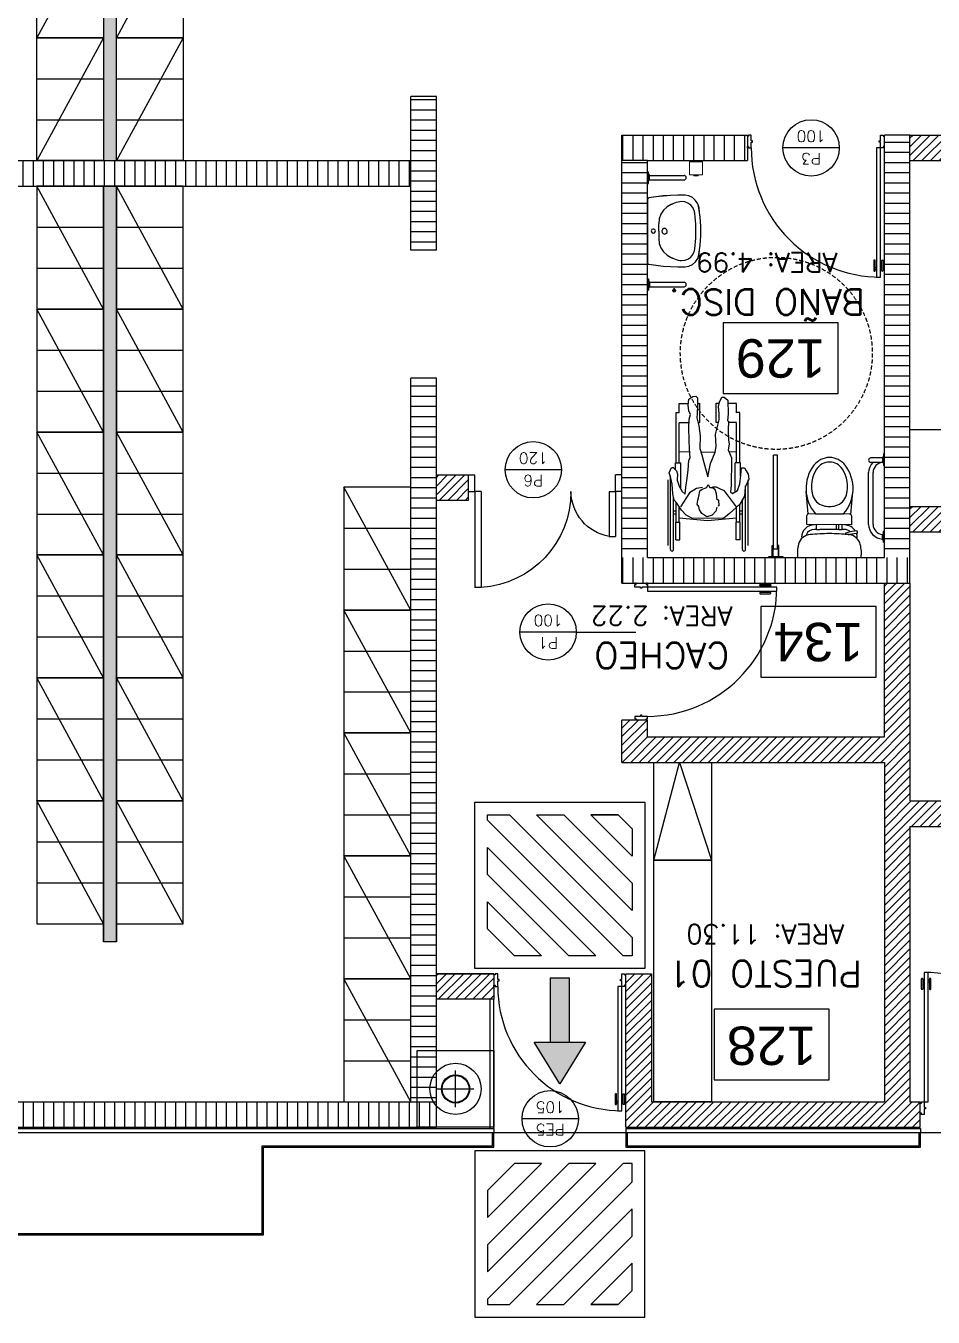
# Model space of a CAD drawing. Header units: millimetres. Extents: x 1478096 to 1808313, y 619971 to 762366.
# Drawn here: x 1530088 to 1537176, y 645785 to 655871 of the extents above; entities that cross this region are included whole.
import ezdxf
from ezdxf.enums import TextEntityAlignment as Align

# ---------------------------------------------------------------- set-up
doc = ezdxf.new("R2010")
doc.units = ezdxf.units.MM
doc.header["$LTSCALE"] = 10
doc.linetypes.add('HIDDEN2', pattern=[4.7625, 3.175, -1.5875])
for name, color, linetype in [('0-superficies', 7, 'Continuous'), ('0_Estructura', 251, 'Continuous'), ('A-HATCH-BLOQUE', 241, 'Continuous'), ('A-HATCH-DURLOCK', 252, 'Continuous'), ('A-HATCH-MAMPOSTERIA', 104, 'Continuous'), ('AR-BAÑOS-ARTEF SANIT', 6, 'Continuous'), ('ARQ-SEÑALP', 253, 'Continuous'), ('DC-ARQ-0 HIDDEN', 7, 'HIDDEN2'), ('DC-ARQ-0 TEXT color rojo', 7, 'Continuous'), ('DC-ARQ-0 TEXTOS', 7, 'Continuous'), ('DC-ARQ-CARPINTERIAS', 7, 'Continuous'), ('DC-ARQ-CHAPA', 7, 'Continuous'), ('DC-ARQ-EQUIP. OFICINAS', 33, 'Continuous'), ('DC-ARQ-EQUIP. SANITARIO', 40, 'Continuous'), ('DC-ARQ-LOCKERS', 7, 'Continuous'), ('DC-ARQ-MURO BLOQUE', 181, 'Continuous'), ('DC-ARQ-MURO LAD. CERÁMICO', 54, 'Continuous'), ('DC-ARQ-MURO SUPERBOARD', 2, 'Continuous'), ('DC-ARQ-PAINEL DURLOCK', 7, 'Continuous'), ('DC-EQUIPAMIENTO', 8, 'Continuous'), ('TXT CARPINTERIAS', 2, 'Continuous')]:
    doc.layers.add(name, color=color, linetype=linetype)
doc.layers.add('DC-ARQ-PISOS', color=253, linetype='Continuous', plot=False)
doc.styles.add('ROMANS', font='romans')
doc.styles.get("Standard").update_dxf_attribs({"font": 'arial.ttf'})
pattern_1 = [(225, (3172020.15, 1376323.114), (33.6759605, -33.6759605), [])]
pattern_2 = [(270, (3172020.15, 1376323.11), (79.375, -4e-14), [])]
pattern_3 = [(360, (3172020.15, 1376323.11), (2e-14, 79.375), [])]

# ---------------------------------------------------------------- blocks, each defined once
blk = doc.blocks.new('Locker 12 puertas')
at = {"layer": 'DC-ARQ-LOCKERS'}
for p, q in [((0, -0.96), (0.522, 0)), ((0.522, -0.32), (0, -0.32)), ((0.522, -0.64), (0, -0.64)), ((0.522, -0.96), (0.014, -0.96))]:
    blk.add_line(p, q, dxfattribs=at)
blk.add_lwpolyline([(0.522, 0), (0.522, -0.96), (0, -0.96), (0, 0)], close=True, dxfattribs=at)
blk = doc.blocks.new('RE-PLANTABASE(XREF)$0$LAV2')
at = {"layer": 'DC-ARQ-EQUIP. SANITARIO'}
for p, q in [((-0.402, 0.182), (-0.392, 0.213)), ((-0.392, 0.213), (-0.375, 0.24)), ((-0.375, 0.24), (-0.351, 0.261)), ((-0.354, 0.183), (-0.337, 0.203)), ((-0.351, 0.261), (-0.323, 0.275)), ((-0.337, 0.203), (-0.315, 0.219)), ((-0.323, 0.275), (-0.293, 0.28)), ((-0.315, 0.219), (-0.291, 0.228)), ((-0.293, 0.28), (-0.236, 0.28)), ((-0.291, 0.228), (-0.265, 0.231)), ((-0.265, 0.231), (-0.252, 0.229)), ((-0.252, 0.229), (-0.238, 0.226)), ((-0.238, 0.226), (-0.224, 0.223)), ((-0.236, 0.28), (-0.179, 0.278)), ((-0.224, 0.223), (-0.211, 0.218)), ((-0.211, 0.218), (-0.198, 0.212)), ((-0.198, 0.212), (-0.195, 0.211)), ((-0.195, 0.211), (-0.192, 0.21)), ((-0.192, 0.21), (-0.189, 0.209)), ((-0.189, 0.209), (-0.187, 0.208)), ((-0.187, 0.208), (-0.184, 0.207)), ((-0.184, 0.207), (-0.152, 0.189)), ((-0.179, 0.278), (-0.122, 0.274)), ((-0.122, 0.274), (-0.066, 0.267)), ((-0.066, 0.267), (-0.01, 0.259)), ((-0.01, 0.259), (-0.006, 0.258)), ((-0.006, 0.258), (-0.004, 0.256)), ((-0.004, 0.256), (-0.002, 0.253)), ((-0.002, 0.253), (0, 0.25)), ((0, 0.25), (0, 0.247)), ((0, -0.247), (0, 0.247)), ((-0.414, 0.073), (-0.411, 0.11)), ((-0.411, 0.11), (-0.407, 0.146)), ((-0.407, 0.146), (-0.402, 0.182)), ((-0.375, 0.083), (-0.373, 0.11)), ((-0.373, 0.11), (-0.37, 0.138)), ((-0.37, 0.138), (-0.369, 0.142)), ((-0.369, 0.142), (-0.368, 0.146)), ((-0.368, 0.15), (-0.367, 0.155)), ((-0.368, 0.146), (-0.368, 0.15)), ((-0.367, 0.155), (-0.365, 0.159)), ((-0.365, 0.159), (-0.354, 0.183)), ((-0.152, 0.189), (-0.125, 0.163)), ((-0.125, 0.163), (-0.104, 0.132)), ((-0.104, 0.132), (-0.091, 0.096)), ((-0.416, 0), (-0.415, 0.037)), ((-0.415, -0.037), (-0.416, 0)), ((-0.415, 0.037), (-0.414, 0.073)), ((-0.378, 0.028), (-0.377, 0.055)), ((-0.378, 0), (-0.378, 0.028)), ((-0.377, 0.055), (-0.375, 0.083)), ((-0.153, 0.002), (-0.148, 0.013)), ((-0.152, -0.01), (-0.153, 0.002)), ((-0.148, 0.013), (-0.139, 0.02)), ((-0.139, 0.02), (-0.127, 0.02)), ((-0.127, 0.02), (-0.117, 0.013)), ((-0.117, 0.013), (-0.112, 0.002)), ((-0.112, 0.002), (-0.114, -0.01)), ((-0.091, 0.096), (-0.087, 0.057)), ((-0.087, 0), (-0.087, 0.057)), ((-0.087, 0), (-0.087, -0.057)), ((-0.061, 0.002), (-0.057, 0.011)), ((-0.06, -0.007), (-0.061, 0.002)), ((-0.057, 0.011), (-0.05, 0.016)), ((-0.05, 0.016), (-0.041, 0.016)), ((-0.041, 0.016), (-0.033, 0.011)), ((-0.033, 0.011), (-0.029, 0.002)), ((-0.029, 0.002), (-0.031, -0.007)), ((-0.414, -0.073), (-0.415, -0.037)), ((-0.411, -0.11), (-0.414, -0.073)), ((-0.378, -0.028), (-0.378, 0)), ((-0.377, -0.055), (-0.378, -0.028)), ((-0.375, -0.083), (-0.377, -0.055)), ((-0.373, -0.11), (-0.375, -0.083)), ((-0.144, -0.02), (-0.152, -0.01)), ((-0.133, -0.023), (-0.144, -0.02)), ((-0.122, -0.02), (-0.133, -0.023)), ((-0.114, -0.01), (-0.122, -0.02)), ((-0.091, -0.096), (-0.104, -0.132)), ((-0.087, -0.057), (-0.091, -0.096)), ((-0.054, -0.014), (-0.06, -0.007)), ((-0.045, -0.017), (-0.054, -0.014)), ((-0.037, -0.014), (-0.045, -0.017)), ((-0.031, -0.007), (-0.037, -0.014)), ((-0.407, -0.146), (-0.411, -0.11)), ((-0.402, -0.182), (-0.407, -0.146)), ((-0.392, -0.213), (-0.402, -0.182)), ((-0.37, -0.138), (-0.373, -0.11)), ((-0.369, -0.142), (-0.37, -0.138)), ((-0.368, -0.146), (-0.369, -0.142)), ((-0.368, -0.15), (-0.368, -0.146)), ((-0.367, -0.155), (-0.368, -0.15)), ((-0.365, -0.159), (-0.367, -0.155)), ((-0.354, -0.183), (-0.365, -0.159)), ((-0.337, -0.203), (-0.354, -0.183)), ((-0.152, -0.189), (-0.184, -0.207)), ((-0.125, -0.163), (-0.152, -0.189)), ((-0.104, -0.132), (-0.125, -0.163)), ((-0.375, -0.24), (-0.392, -0.213)), ((-0.351, -0.261), (-0.375, -0.24)), ((-0.323, -0.275), (-0.351, -0.261)), ((-0.315, -0.219), (-0.337, -0.203)), ((-0.293, -0.28), (-0.323, -0.275)), ((-0.291, -0.228), (-0.315, -0.219)), ((-0.236, -0.28), (-0.293, -0.28)), ((-0.265, -0.231), (-0.291, -0.228)), ((-0.252, -0.229), (-0.265, -0.231)), ((-0.238, -0.226), (-0.252, -0.229)), ((-0.224, -0.223), (-0.238, -0.226)), ((-0.179, -0.278), (-0.236, -0.28)), ((-0.211, -0.218), (-0.224, -0.223)), ((-0.198, -0.212), (-0.211, -0.218)), ((-0.195, -0.211), (-0.198, -0.212)), ((-0.192, -0.21), (-0.195, -0.211)), ((-0.189, -0.209), (-0.192, -0.21)), ((-0.187, -0.208), (-0.189, -0.209)), ((-0.184, -0.207), (-0.187, -0.208)), ((-0.122, -0.274), (-0.179, -0.278)), ((-0.066, -0.267), (-0.122, -0.274)), ((-0.01, -0.259), (-0.066, -0.267)), ((-0.006, -0.258), (-0.01, -0.259)), ((-0.004, -0.256), (-0.006, -0.258)), ((-0.002, -0.253), (-0.004, -0.256)), ((0, -0.25), (-0.002, -0.253)), ((0, -0.247), (0, -0.25))]:
    blk.add_line(p, q, dxfattribs=at)
blk = doc.blocks.new('PUERTAS 01')
at = {"layer": 'DC-ARQ-CARPINTERIAS'}
for p, q in [((1639.635, 694.416), (1639.625, 694.416)), ((1639.635, 694.406), (1639.635, 694.416)), ((1639.725, 694.416), (1639.715, 694.416)), ((1639.715, 694.416), (1639.715, 694.406)), ((1639.625, 694.386), (1639.625, 694.406)), ((1639.625, 694.406), (1639.635, 694.406)), ((1639.67, 694.386), (1639.625, 694.386)), ((1639.67, 694.376), (1639.67, 694.386)), ((1639.68, 694.376), (1639.67, 694.376)), ((1639.725, 694.386), (1639.68, 694.386)), ((1639.68, 694.386), (1639.68, 694.376)), ((1639.715, 694.406), (1639.725, 694.406)), ((1639.725, 694.406), (1639.725, 694.386)), ((1639.725, 694.386), (1639.725, 694.354)), ((1640.734, 694.386), (1639.725, 694.386)), ((1639.725, 694.354), (1640.734, 694.354)), ((1640.602, 694.399), (1640.602, 694.403)), ((1640.602, 694.341), (1640.602, 694.337)), ((1640.606, 694.406), (1640.684, 694.406)), ((1640.684, 694.396), (1640.606, 694.396)), ((1640.684, 694.344), (1640.606, 694.344)), ((1640.606, 694.334), (1640.684, 694.334)), ((1640.662, 694.386), (1640.662, 694.396)), ((1640.662, 694.354), (1640.662, 694.344)), ((1640.677, 694.386), (1640.677, 694.396)), ((1640.677, 694.354), (1640.677, 694.344)), ((1640.687, 694.403), (1640.687, 694.399)), ((1640.687, 694.337), (1640.687, 694.341)), ((1640.734, 694.354), (1640.734, 694.386)), ((1639.67, 693.376), (1639.625, 693.376)), ((1639.625, 693.376), (1639.625, 693.356)), ((1639.625, 693.356), (1639.635, 693.356)), ((1639.635, 693.346), (1639.625, 693.346)), ((1639.635, 693.356), (1639.635, 693.346)), ((1639.68, 693.386), (1639.67, 693.386)), ((1639.67, 693.386), (1639.67, 693.376)), ((1639.68, 693.376), (1639.68, 693.386)), ((1639.725, 693.376), (1639.68, 693.376)), ((1639.715, 693.346), (1639.715, 693.356)), ((1639.715, 693.356), (1639.725, 693.356)), ((1639.725, 693.346), (1639.715, 693.346)), ((1639.725, 693.356), (1639.725, 693.376))]:
    blk.add_line(p, q, dxfattribs=at)
for centre, radius, start, end in [((1639.725, 694.386), 1.01, 270, 0), ((1640.606, 694.403), 0.00354, 90, 180), ((1640.606, 694.399), 0.00354, 180, 270), ((1640.606, 694.341), 0.00354, 90, 180), ((1640.606, 694.337), 0.00354, 180, 270), ((1640.684, 694.403), 0.00354, 0, 90), ((1640.684, 694.399), 0.00354, 270, 0), ((1640.684, 694.341), 0.00354, 0, 90), ((1640.684, 694.337), 0.00354, 270, 0)]:
    blk.add_arc(centre, radius, start, end, dxfattribs=at)
blk = doc.blocks.new('A$C252222FB')
at = {"layer": 'DC-ARQ-CARPINTERIAS'}
for p, q in [((0, 0.88), (0.05, 0.88)), ((0.05, 0.75), (0.05, 0.88)), ((1.2, 0.88), (1.15, 0.88)), ((1.15, 0.75), (1.15, 0.88)), ((0, 0.75), (0.05, 0.75)), ((0.1, 0.75), (0.05, 0.75)), ((0.05, 0.75), (0.05, 0.4)), ((0.1, 0.75), (0.1, 0.4)), ((1.1, 0.75), (1.15, 0.75)), ((1.1, 0.75), (1.1, 0)), ((1.2, 0.75), (1.15, 0.75)), ((1.15, 0.75), (1.15, 0)), ((0.1, 0.4), (0.05, 0.4)), ((1.1, 0), (1.15, 0)), ((1.1, 0), (1.15, 0))]:
    blk.add_line(p, q, dxfattribs=at)
for centre, radius, start, end in [((0.038, 0.755), 0.36, 279.8989, 359.2134), ((1.15, 0.75), 0.752, 180, 266.1859)]:
    blk.add_arc(centre, radius, start, end, dxfattribs=at)
blk = doc.blocks.new('discap')
for p, q in [((-0.313, -0.094), (-0.313, -0.606)), ((-0.294, -0.063), (-0.294, -0.56)), ((-0.269, -0.063), (-0.269, -0.453)), ((0.269, -0.063), (0.269, -0.475)), ((0.294, -0.063), (0.294, -0.638)), ((0.312, -0.094), (0.312, -0.606)), ((-0.252, -0.139), (-0.252, -0.276)), ((-0.252, -0.139), (-0.221, -0.139)), ((-0.221, -0.139), (-0.221, -0.276)), ((0.252, -0.139), (0.221, -0.139)), ((0.221, -0.139), (0.221, -0.276)), ((0.252, -0.139), (0.252, -0.276)), ((-0.252, -0.276), (-0.221, -0.276)), ((-0.249, -0.276), (-0.249, -0.418)), ((-0.224, -0.276), (-0.224, -0.395)), ((-0.224, -0.308), (0.003, -0.288)), ((0.003, -0.288), (0.224, -0.308)), ((0.252, -0.276), (0.221, -0.276)), ((0.224, -0.276), (0.224, -0.396)), ((0.249, -0.276), (0.249, -0.432)), ((-0.269, -0.338), (-0.249, -0.338)), ((-0.269, -0.363), (-0.249, -0.363)), ((-0.248, -0.416), (-0.169, -0.345)), ((-0.224, -0.385), (-0.212, -0.384)), ((-0.224, -0.395), (-0.129, -0.52)), ((-0.169, -0.345), (-0.152, -0.331)), ((-0.152, -0.331), (-0.123, -0.308)), ((-0.123, -0.308), (0.122, -0.306)), ((-0.084, -0.404), (-0.076, -0.401)), ((-0.07, -0.393), (-0.061, -0.362)), ((-0.061, -0.362), (-0.033, -0.331)), ((-0.033, -0.331), (0.009, -0.317)), ((0.009, -0.317), (0.049, -0.345)), ((0.049, -0.345), (0.065, -0.373)), ((0.065, -0.373), (0.071, -0.399)), ((0.071, -0.399), (0.085, -0.416)), ((0.122, -0.306), (0.17, -0.331)), ((0.144, -0.506), (0.215, -0.396)), ((0.17, -0.331), (0.206, -0.37)), ((0.206, -0.37), (0.243, -0.424)), ((0.216, -0.384), (0.224, -0.385)), ((0.249, -0.338), (0.269, -0.338)), ((0.249, -0.363), (0.269, -0.363)), ((-0.29, -0.551), (-0.284, -0.48)), ((-0.284, -0.48), (-0.248, -0.416)), ((-0.191, -0.5), (-0.231, -0.523)), ((-0.177, -0.514), (-0.191, -0.5)), ((-0.081, -0.449), (-0.084, -0.404)), ((-0.067, -0.461), (-0.081, -0.449)), ((-0.067, -0.472), (-0.067, -0.461)), ((-0.064, -0.5), (-0.067, -0.472)), ((-0.053, -0.534), (-0.064, -0.5)), ((0.068, -0.489), (0.063, -0.52)), ((0.074, -0.466), (0.068, -0.489)), ((0.08, -0.449), (0.074, -0.466)), ((0.085, -0.416), (0.08, -0.449)), ((0.178, -0.494), (0.173, -0.551)), ((0.201, -0.517), (0.178, -0.494)), ((0.243, -0.424), (0.263, -0.449)), ((0.255, -0.439), (0.255, -0.439)), ((0.255, -0.439), (0.255, -0.44)), ((0.263, -0.449), (0.274, -0.497)), ((0.274, -0.497), (0.28, -0.573)), ((-0.318, -0.613), (-0.29, -0.551)), ((-0.248, -0.576), (-0.256, -0.644)), ((-0.231, -0.523), (-0.248, -0.576)), ((-0.212, -0.512), (-0.212, -0.74)), ((-0.18, -0.562), (-0.177, -0.514)), ((-0.18, -0.624), (-0.18, -0.562)), ((-0.129, -0.52), (-0.098, -0.534)), ((-0.098, -0.534), (-0.067, -0.551)), ((-0.067, -0.551), (-0.036, -0.551)), ((-0.036, -0.548), (-0.053, -0.534)), ((-0.014, -0.548), (-0.036, -0.548)), ((-0.002, -0.571), (-0.014, -0.548)), ((0.009, -0.551), (-0.002, -0.571)), ((0.017, -0.545), (0.009, -0.551)), ((0.046, -0.534), (0.017, -0.545)), ((0.043, -0.548), (0.091, -0.54)), ((0.063, -0.52), (0.046, -0.534)), ((0.091, -0.54), (0.144, -0.506)), ((0.164, -0.602), (0.156, -0.683)), ((0.173, -0.551), (0.164, -0.602)), ((0.226, -0.557), (0.201, -0.517)), ((0.212, -0.534), (0.212, -0.74)), ((0.24, -0.604), (0.226, -0.557)), ((0.237, -0.652), (0.24, -0.604)), ((0.28, -0.573), (0.291, -0.621)), ((-0.315, -0.652), (-0.318, -0.613)), ((-0.298, -0.678), (-0.315, -0.652)), ((-0.284, -0.7), (-0.298, -0.678)), ((-0.262, -0.7), (-0.284, -0.7)), ((-0.256, -0.644), (-0.262, -0.7)), ((-0.255, -0.639), (-0.255, -0.74)), ((-0.183, -0.7), (-0.18, -0.624)), ((-0.183, -0.779), (-0.183, -0.7)), ((0.001, -0.63), (-0.019, -0.734)), ((0.032, -0.743), (0.001, -0.63)), ((0.156, -0.683), (0.15, -0.76)), ((0.246, -0.678), (0.237, -0.652)), ((0.274, -0.706), (0.246, -0.678)), ((0.255, -0.687), (0.255, -0.74)), ((0.288, -0.697), (0.274, -0.706)), ((0.302, -0.661), (0.288, -0.697)), ((0.291, -0.621), (0.302, -0.661)), ((-0.255, -0.74), (-0.212, -0.74)), ((-0.249, -0.74), (-0.249, -1.133)), ((-0.224, -0.74), (-0.224, -1.053)), ((-0.157, -0.841), (-0.183, -0.779)), ((-0.019, -0.734), (-0.056, -0.824)), ((0.049, -0.802), (0.032, -0.743)), ((0.063, -0.853), (0.049, -0.802)), ((0.15, -0.76), (0.139, -0.779)), ((0.139, -0.779), (0.144, -0.85)), ((0.255, -0.74), (0.212, -0.74)), ((0.224, -0.74), (0.224, -1.053)), ((0.249, -0.74), (0.249, -1.133)), ((-0.224, -0.826), (-0.165, -0.824)), ((-0.166, -0.886), (-0.157, -0.841)), ((-0.16, -0.92), (-0.166, -0.886)), ((-0.056, -0.824), (-0.064, -0.867)), ((-0.064, -0.867), (-0.059, -0.96)), ((-0.054, -0.82), (-0.054, -0.82)), ((-0.054, -0.82), (0.054, -0.822)), ((0.06, -0.951), (0.063, -0.853)), ((0.142, -0.824), (0.224, -0.826)), ((0.144, -0.85), (0.147, -0.917)), ((-0.157, -0.996), (-0.16, -0.92)), ((-0.16, -1.064), (-0.157, -0.996)), ((-0.059, -0.96), (-0.087, -1.075)), ((0.071, -1.03), (0.06, -0.951)), ((0.147, -0.917), (0.15, -1.01)), ((-0.224, -1.055), (-0.16, -1.055)), ((-0.152, -1.07), (-0.16, -1.064)), ((-0.157, -1.12), (-0.152, -1.07)), ((-0.087, -1.075), (-0.087, -1.123)), ((-0.082, -1.055), (-0.064, -1.055)), ((-0.064, -1.055), (-0.064, -1.205)), ((0.078, -1.055), (0.064, -1.055)), ((0.064, -1.055), (0.064, -1.205)), ((0.088, -1.092), (0.071, -1.03)), ((0.085, -1.123), (0.088, -1.092)), ((0.147, -1.081), (0.136, -1.118)), ((0.15, -1.01), (0.147, -1.081)), ((0.224, -1.055), (0.148, -1.055)), ((-0.249, -1.133), (-0.224, -1.133)), ((-0.224, -1.131), (-0.224, -1.203)), ((-0.224, -1.203), (-0.155, -1.203)), ((-0.154, -1.23), (-0.157, -1.12)), ((-0.081, -1.18), (-0.09, -1.213)), ((-0.087, -1.123), (-0.081, -1.18)), ((-0.087, -1.203), (-0.064, -1.203)), ((0.082, -1.203), (0.064, -1.203)), ((0.082, -1.191), (0.085, -1.123)), ((0.082, -1.247), (0.082, -1.191)), ((0.136, -1.118), (0.15, -1.146)), ((0.15, -1.146), (0.156, -1.191)), ((0.156, -1.191), (0.15, -1.236)), ((0.224, -1.203), (0.154, -1.203)), ((0.224, -1.131), (0.224, -1.203)), ((0.249, -1.133), (0.224, -1.133)), ((-0.126, -1.253), (-0.154, -1.23)), ((-0.107, -1.253), (-0.126, -1.253)), ((-0.09, -1.213), (-0.107, -1.253)), ((0.096, -1.261), (0.082, -1.247)), ((0.119, -1.259), (0.096, -1.261)), ((0.15, -1.236), (0.119, -1.259))]:
    blk.add_line(p, q)
for centre in [(-0.281, -0.063), (0.281, -0.063)]:
    blk.add_arc(centre, 0.0125, 360, 180)
blk = doc.blocks.new('BB-PM01$0$Baño Jabonera')
at = {"layer": 'AR-BAÑOS-ARTEF SANIT', "lineweight": 0}
for p, q in [((-0.109, 0.017), (-0.105, 0.017)), ((-0.109, -0.008), (-0.105, -0.008))]:
    blk.add_line(p, q, dxfattribs=at)
for points in [[(-0.109, -0.012), (-0.113, -0.012), (-0.113, 0.023), (-0.109, 0.023)], [(-0.105, 0.056), (-0.005, 0.056), (-0.005, -0.044), (-0.105, -0.044)]]:
    blk.add_lwpolyline(points, close=True, dxfattribs=at)
blk = doc.blocks.new('SIMB-CAR')
blk.add_line((-0.5, 0), (0.5, 0))
blk.add_circle((0, 0), 0.5)
at = {"style": 'ROMANS'}
for tag, p in [('TIPO', (0, 0.192)), ('NUMERO', (0, -0.205))]:
    blk.add_attdef(tag, text='', height=0.2, dxfattribs=at).set_placement(p, align=Align.MIDDLE)

msp = doc.modelspace()

# ---------------------------------------------------------------- hatches: boundary and pattern name
at = {"layer": '0_Estructura'}
h = msp.add_hatch(dxfattribs=at)
h.set_pattern_fill('ANSI31', color=256, scale=2, angle=-180, style=0)
h.set_pattern_definition([(225, (3082900.187, 1183973.861), (4.49012806, -4.49012806), [])])
h.paths.add_polyline_path([(1533335.117, 647568.167, 1), (1533555.117, 647568.167, 1)])
h.paths.add_polyline_path([(1533339.917, 647568.167, 1), (1533550.317, 647568.167, 1)], flags=16)
at = {"layer": 'A-HATCH-BLOQUE'}
h = msp.add_hatch(dxfattribs=at)
h.set_pattern_fill('ANSI31', color=256, scale=15, angle=180)
h.set_pattern_definition(pattern_1)
h.paths.add_polyline_path([(1543015.023, 651918.163), (1546445.017, 651918.163), (1546445.017, 652118.163), (1543345.023, 652118.163), (1543345.023, 652267.827), (1543145.022, 652267.827), (1543145.023, 652118.163), (1543015.023, 652118.165)])
h.paths.add_polyline_path([(1541645.023, 650588.165), (1543238.455, 650588.165), (1543238.455, 650788.165), (1541845.023, 650788.165), (1541845.023, 650848.163), (1541645.023, 650848.163)])
h.paths.add_polyline_path([(1538145.686, 647268.181), (1546445.011, 647268.172), (1546445.011, 647468.172), (1538145.686, 647468.181)])
h.paths.add_polyline_path([(1539244.162, 647468.18), (1539444.162, 647468.179), (1539444.162, 648204.13), (1539244.162, 648204.13)], flags=17)
h.paths.add_polyline_path([(1536994.889, 649618.154), (1537352.418, 649618.154), (1537352.418, 649818.154), (1536994.888, 649818.154)], flags=17)
h.paths.add_polyline_path([(1543145.021, 653337.827), (1543345.023, 653337.827), (1543345.018, 655018.171), (1543145.018, 655018.17)])
h.paths.add_polyline_path([(1545045.023, 649283.028), (1546445.013, 649283.028), (1546445.013, 649383.028), (1545045.023, 649383.028)])
h.paths.add_polyline_path([(1536994.892, 652118.163), (1536994.885, 651918.163), (1541945.023, 651918.163), (1541945.018, 655018.17), (1541745.018, 655018.17), (1541745.023, 652118.163), (1539544.884, 652118.163), (1539544.881, 653748.178), (1539344.881, 653748.178), (1539344.884, 652118.163)])
h.paths.add_polyline_path([(1536994.885, 651518.17), (1536794.887, 651518.17), (1536794.887, 650318.163), (1534945.027, 650318.163), (1534945.027, 650448.172), (1534745.034, 650448.172), (1534745.035, 650118.162), (1536794.887, 650118.163), (1536794.887, 647468.17), (1534974.884, 647468.17), (1534974.884, 648468.17), (1534774.884, 648468.17), (1534774.884, 647268.17), (1537075.686, 647268.17), (1537075.686, 647468.17), (1536994.892, 647468.17)])
h = msp.add_hatch(dxfattribs=at)
h.set_pattern_fill('ANSI31', color=256, scale=15, angle=180)
h.set_pattern_definition(pattern_1)
h.paths.add_polyline_path([(1536994.88, 655018.17), (1536994.88, 654818.17), (1539544.88, 654818.178), (1540675.018, 654818.17), (1540675.018, 655018.17)])
h = msp.add_hatch(dxfattribs=at)
h.set_pattern_fill('ANSI31', color=256, scale=15, angle=180)
h.set_pattern_definition([(225, (3172020.15, 1376968.533), (33.6759605, -33.6759605), [])])
h.paths.add_polyline_path([(1533295.038, 652363.59), (1533544.887, 652363.59), (1533544.887, 652163.589), (1533295.038, 652163.589)])
h = msp.add_hatch(dxfattribs=at)
h.set_pattern_fill('ANSI31', color=256, scale=15, angle=180)
h.set_pattern_definition([(225, (3172020.15, 1377323.027), (33.6759605, -33.6759605), [])])
h.paths.add_polyline_path([(1533295.034, 648468.167), (1533295.033, 648268.167), (1533744.886, 648268.084), (1533744.889, 648468.095), (1533544.889, 648468.095)])
at = {"layer": 'A-HATCH-DURLOCK'}
h = msp.add_hatch(color=256, dxfattribs=at)
h.paths.add_polyline_path([(1530695.029, 648718.18), (1530795.027, 648718.179), (1530795.027, 654618.174), (1530695.029, 654618.174)])
h.paths.add_polyline_path([(1530694.802, 654818.174), (1530794.8, 654818.174), (1530794.8, 660818.174), (1530694.802, 660818.174)])
at = {"layer": 'A-HATCH-MAMPOSTERIA'}
h = msp.add_hatch(dxfattribs=at)
h.set_pattern_fill('ANSI31', color=256, scale=25, angle=315, style=0)
h.set_pattern_definition([(360, (795928.77, 1786547.9), (3e-14, 79.375), [])])
h.paths.add_polyline_path([(1533295.017, 654118.17), (1533095.018, 654118.17), (1533095.018, 655318.171), (1533295.017, 655318.171)])
h = msp.add_hatch(dxfattribs=at)
h.set_pattern_fill('ANSI31', color=256, scale=25, angle=585, style=0)
h.set_pattern_definition(pattern_2)
h.paths.add_polyline_path([(1534944.88, 651718.17), (1534745.034, 651718.172), (1534745.034, 651518.17), (1536994.892, 651518.17), (1536994.892, 651718.17), (1536794.88, 651718.17)])
h.paths.add_polyline_path([(1534745.026, 655018.173), (1534745.027, 654818.173), (1534945.027, 654818.173), (1535725.027, 654818.173), (1535725.027, 655018.173)])
h = msp.add_hatch(dxfattribs=at)
h.set_pattern_fill('ANSI31', color=256, scale=25, angle=315, style=0)
h.set_pattern_definition(pattern_3)
h.paths.add_polyline_path([(1536794.88, 651718.17), (1536994.892, 651718.17), (1536994.892, 652118.163), (1536994.884, 652118.163), (1536994.88, 654818.174), (1536994.88, 655018.17), (1536794.88, 655018.17)])
h.paths.add_polyline_path([(1534745.034, 651718.172), (1534945.027, 651718.173), (1534945.027, 654818.173), (1534745.027, 654818.173)])
h = msp.add_hatch(dxfattribs=at)
h.set_pattern_fill('ANSI31', color=256, scale=25, angle=585, style=0)
h.set_pattern_definition([(270, (795928.77, 1786547.9), (79.375, -4e-14), [])])
h.paths.add_polyline_path([(1533095.019, 654818.171), (1525095.031, 654818.171), (1525095.031, 654618.17), (1533095.019, 654618.17)])
h = msp.add_hatch(dxfattribs=at)
h.set_pattern_fill('ANSI31', color=256, scale=25, angle=315, style=0)
h.set_pattern_definition(pattern_3)
h.paths.add_polyline_path([(1533295.039, 652163.589), (1533295.024, 652163.589), (1533295.024, 652363.59), (1533295.04, 653118.17), (1533095.022, 653118.171), (1533095.031, 647468.182), (1533295.031, 647468.183)])
h = msp.add_hatch(dxfattribs=at)
h.set_pattern_fill('ANSI31', color=256, scale=25, angle=585, style=0)
h.set_pattern_definition(pattern_2)
h.paths.add_polyline_path([(1528445.031, 647268.17), (1533295.031, 647268.17), (1533295.031, 647468.182), (1533295.031, 647468.182), (1528445.031, 647468.17)])
h.paths.add_polyline_path([(1525095.031, 647268.17), (1526745.031, 647268.17), (1526745.031, 647468.17), (1525095.031, 647468.17)])
at = {"layer": 'DC-ARQ-0 TEXT color rojo'}
h = msp.add_hatch(color=256, dxfattribs=at)
h.dxf.hatch_style = 1
h.paths.add_polyline_path([(1534334.884, 647934.22), (1534334.884, 648434.22), (1534184.884, 648434.22), (1534184.884, 647934.22)])
h.paths.add_polyline_path([(1534259.884, 647934.22), (1534459.884, 647934.22), (1534259.885, 647606.62), (1534059.885, 647934.22)])

# ---------------------------------------------------------------- linework, layer by layer
at = {"layer": '0-superficies'}
msp.add_lwpolyline([(1641041.817, 738426.962), (1522042.066, 738427.02), (1522042.063, 735317.041), (1506281.021, 735317.058), (1506244.743, 735317.055), (1506244.9, 725919.201), (1515007.624, 725919.201), (1515007.624, 729331.139), (1524854.996, 729331.139), (1524854.996, 680527.061), (1522092.045, 680527.061), (1522092.045, 678926.47), (1524855.046, 678926.47), (1524855.046, 673126.47), (1517295.034, 673126.451), (1517295.034, 669026.47), (1516295.034, 669026.451), (1516295.045, 663826.47), (1524855.031, 663826.45), (1524855.031, 647228.149), (1641041.817, 647228.17)], dxfattribs=at)
at = {"layer": '0_Estructura'}
for p, q in [((1533445.117, 647424.477), (1533445.117, 647711.858)), ((1533301.426, 647568.167), (1533588.807, 647568.167))]:
    msp.add_line(p, q, dxfattribs=at)
msp.add_lwpolyline([(1533745.119, 647268.17), (1533145.119, 647268.17), (1533145.119, 647868.17), (1533745.119, 647868.17)], close=True, dxfattribs=at)
for centre, radius in [((1533445.119, 647568.17), 200), ((1533445.117, 647568.167), 110), ((1533445.117, 647568.167), 105.2)]:
    msp.add_circle(centre, radius, dxfattribs=at)
at = {"layer": 'A-HATCH-DURLOCK'}
msp.add_lwpolyline([(1530695.029, 648718.18), (1530795.027, 648718.179), (1530795.027, 654618.174), (1530695.029, 654618.174)], close=True, dxfattribs=at)
at = {"layer": 'A-HATCH-MAMPOSTERIA'}
msp.add_line((1534945.027, 654818.173), (1534745.027, 654818.173), dxfattribs=at)
at = {"layer": 'ARQ-SEÑALP'}
for p, q in [((1534753.811, 648608.151), (1533695.866, 649666.096)), ((1534823.902, 648750.191), (1533866.238, 649707.856)), ((1534823.902, 648962.323), (1534078.369, 649707.856)), ((1534823.902, 649174.455), (1534290.501, 649707.857)), ((1534714.764, 649707.858), (1534502.632, 649707.858)), ((1534823.902, 649386.587), (1534502.633, 649707.857)), ((1534823.902, 649598.72), (1534714.765, 649707.857)), ((1534823.902, 649598.72), (1534823.902, 649386.587)), ((1534541.679, 648608.151), (1533695.866, 649453.963)), ((1534329.547, 648608.151), (1533695.866, 649241.831)), ((1534823.902, 649174.455), (1534823.902, 648962.323)), ((1534117.415, 648608.151), (1533695.866, 649029.699)), ((1533905.283, 648608.151), (1533695.866, 648817.567)), ((1534823.902, 648750.191), (1534823.902, 648608.151))]:
    msp.add_line(p, q, dxfattribs=at)
msp.add_lwpolyline([(1534923.903, 649807.86), (1534923.903, 648508.15), (1533595.865, 648508.15), (1533595.865, 649807.856)], close=True, dxfattribs=at)
for points in [[(1533695.866, 649666.096), (1533695.866, 649707.856), (1533866.238, 649707.856)], [(1534078.369, 649707.856), (1534290.501, 649707.857)], [(1534502.633, 649707.857), (1534714.765, 649707.857)], [(1533695.866, 649241.831), (1533695.866, 649453.963)], [(1533695.866, 648817.567), (1533695.866, 649029.699)], [(1534117.415, 648608.151), (1533905.283, 648608.151)], [(1534541.679, 648608.151), (1534329.547, 648608.151)], [(1534823.902, 648608.151), (1534753.811, 648608.151)]]:
    msp.add_lwpolyline(points, dxfattribs=at)
at = {"layer": 'DC-ARQ-0 HIDDEN'}
msp.add_circle((1535951.043, 653313.021), 750, dxfattribs=at)
at = {"layer": 'DC-ARQ-0 TEXT color rojo'}
for points in [[(1534334.884, 647934.22), (1534334.884, 648434.22), (1534184.884, 648434.22), (1534184.884, 647934.22)], [(1534259.884, 647934.22), (1534459.884, 647934.22), (1534259.885, 647606.62), (1534259.885, 647606.62), (1534059.885, 647934.22)]]:
    msp.add_lwpolyline(points, close=True, dxfattribs=at)
at = {"layer": 'DC-ARQ-0 TEXTOS'}
for points in [[(1535535.033, 653550.506), (1535535.033, 653000.506), (1536435.033, 653000.506), (1536435.033, 653550.506)], [(1535830.796, 651335.275), (1535830.796, 650785.275), (1536730.796, 650785.275), (1536730.796, 651335.275)], [(1535464.797, 648189.806), (1535464.797, 647639.806), (1536364.797, 647639.806), (1536364.797, 648189.806)]]:
    msp.add_lwpolyline(points, close=True, dxfattribs=at)
at = {"layer": 'DC-ARQ-CARPINTERIAS'}
for p, q in [((1534712.988, 647470.145), (1534703.203, 647470.145)), ((1534712.988, 647455.969), (1534703.203, 647455.969)), ((1534744.884, 647470.145), (1534754.67, 647470.145)), ((1534744.884, 647455.969), (1534754.67, 647455.969)), ((1537075.686, 647468.181), (1537075.686, 647458.181))]:
    msp.add_line(p, q, dxfattribs=at)
for points in [[(1533744.884, 648368.17), (1533744.884, 648378.17), (1533754.884, 648378.17), (1533754.884, 648368.17), (1533774.884, 648368.17), (1533774.884, 648413.17), (1533784.884, 648413.17), (1533784.884, 648423.17), (1533774.884, 648423.17), (1533774.884, 648468.17), (1533754.884, 648468.17), (1533754.884, 648458.17), (1533744.884, 648458.17), (1533744.884, 648468.17)], [(1534774.884, 648368.17), (1534774.884, 648378.17), (1534764.884, 648378.17), (1534764.884, 648368.17), (1534744.884, 648368.17), (1534744.884, 648413.17), (1534734.884, 648413.17), (1534734.884, 648423.17), (1534744.884, 648423.17), (1534744.884, 648468.17), (1534764.884, 648468.17), (1534764.884, 648458.17), (1534774.884, 648458.17), (1534774.884, 648468.17)], [(1534744.884, 648368.17), (1534712.988, 648368.17), (1534712.988, 647398.17), (1534744.884, 647398.17), (1534744.884, 648368.17)]]:
    msp.add_lwpolyline(points, dxfattribs=at)
for points in [[(1534696.115, 647445.151), (1534699.659, 647445.151, 0.414213562), (1534703.203, 647448.694), (1534703.203, 647526.662, 0.414213562), (1534699.659, 647530.206), (1534696.115, 647530.206, 0.414213562), (1534692.571, 647526.662), (1534692.571, 647448.694, 0.414213562)], [(1534761.757, 647445.151), (1534758.214, 647445.151, -0.414213562), (1534754.67, 647448.694), (1534754.67, 647526.662, -0.414213562), (1534758.214, 647530.206), (1534761.757, 647530.206, -0.414213562), (1534765.301, 647526.662), (1534765.301, 647448.694, -0.414213562)]]:
    msp.add_lwpolyline(points, format="xyb", close=True, dxfattribs=at)
msp.add_arc((1534744.884, 648368.17), 970, 180, 270, dxfattribs=at)
at = {"layer": 'DC-ARQ-CHAPA'}
for p, q in [((1533714.884, 647258.15), (1533714.886, 648268.084)), ((1533744.884, 647258.149), (1533744.886, 648268.084)), ((1528445.031, 647258.149), (1533744.884, 647258.149)), ((1528445.031, 647228.149), (1533744.884, 647228.149)), ((1533744.884, 647258.149), (1533744.884, 647228.149)), ((1534774.884, 647258.149), (1537077.358, 647258.149)), ((1534774.884, 647258.149), (1534774.884, 647228.149)), ((1534774.884, 647228.149), (1537077.358, 647228.149)), ((1537077.358, 647258.149), (1537077.358, 647228.149))]:
    msp.add_line(p, q, dxfattribs=at)
at = {"layer": 'DC-ARQ-EQUIP. OFICINAS'}
msp.add_line((1536994.884, 652718.163), (1539344.884, 652718.163), dxfattribs=at)
msp.add_lwpolyline([(1534994.895, 649354.496), (1535194.905, 650118.165), (1535444.895, 649354.496)], dxfattribs=at)
for points in [[(1534994.895, 649354.496), (1534994.905, 650118.165), (1535444.905, 650118.165), (1535444.895, 649354.496)], [(1534994.748, 649354.5), (1535444.748, 649354.494), (1535444.748, 647468.17), (1535444.748, 647468.17), (1535444.748, 647468.17), (1534994.748, 647468.17)]]:
    msp.add_lwpolyline(points, close=True, dxfattribs=at)
at = {"layer": 'DC-ARQ-EQUIP. SANITARIO'}
for p, q in [((1534945.034, 654640.374), (1534945.035, 654730.374)), ((1534945.035, 654730.374), (1534952.535, 654730.374)), ((1534952.534, 654640.374), (1534952.535, 654730.374)), ((1534952.535, 654712.874), (1534960.035, 654703.226)), ((1534960.034, 654668.119), (1534960.035, 654703.226)), ((1534960.035, 654703.226), (1535229.822, 654703.221)), ((1534945.034, 654640.374), (1534952.534, 654640.374)), ((1534952.534, 654657.874), (1534960.034, 654668.119)), ((1534960.034, 654668.226), (1535229.821, 654668.221)), ((1534945.02, 653895.971), (1534945.018, 653805.971)), ((1534945.02, 653895.971), (1534952.52, 653895.971)), ((1534952.52, 653895.971), (1534952.518, 653805.971)), ((1534952.519, 653878.471), (1534960.019, 653868.226)), ((1534960.019, 653868.226), (1534960.018, 653833.119)), ((1534960.019, 653868.119), (1535229.806, 653868.114)), ((1534945.018, 653805.971), (1534952.518, 653805.971)), ((1534952.518, 653823.471), (1534960.018, 653833.119)), ((1534960.018, 653833.119), (1535229.806, 653833.114)), ((1535929.306, 651783.129), (1535929.306, 652518.32)), ((1535959.306, 652518.32), (1535929.306, 652518.32)), ((1535959.306, 651783.129), (1535959.306, 652518.32)), ((1536779.884, 652496.781), (1536689.884, 652496.781)), ((1536779.884, 652461.781), (1536689.884, 652461.781)), ((1536787.384, 652509.568), (1536779.884, 652499.324)), ((1536779.884, 652499.324), (1536779.884, 652464.216)), ((1536787.384, 652454.568), (1536779.884, 652464.216)), ((1536794.884, 652527.068), (1536787.384, 652527.068)), ((1536787.384, 652527.068), (1536787.384, 652437.068)), ((1536672.384, 651977.133), (1536672.384, 652382.133)), ((1536707.384, 651977.133), (1536707.384, 652382.133)), ((1536794.884, 652437.068), (1536787.384, 652437.068)), ((1536199.126, 652059.145), (1536183.759, 652234.783)), ((1536533.833, 652054.064), (1536549.318, 652231.059)), ((1536525.432, 652056.658), (1536205.129, 652060.382)), ((1536256.69, 652060.178), (1536476.69, 652060.178)), ((1536190.129, 651976.851), (1536190.129, 652045.382)), ((1536540.432, 651973.126), (1536190.129, 651976.851)), ((1536265.432, 651935.126), (1536265.432, 651973.126)), ((1536420.994, 651935.126), (1536420.994, 651973.126)), ((1536440.432, 651935.126), (1536440.432, 651973.126)), ((1536465.432, 651935.126), (1536465.432, 651973.126)), ((1536540.432, 651973.126), (1536540.432, 652041.658)), ((1536794.884, 651864.797), (1536794.884, 651954.797)), ((1536265.432, 651938.126), (1536248.284, 651938.126)), ((1536290.432, 651935.126), (1536265.432, 651935.126)), ((1536440.432, 651938.126), (1536290.432, 651938.126)), ((1536465.432, 651935.126), (1536440.432, 651935.126)), ((1536482.579, 651938.126), (1536465.432, 651938.126)), ((1536487.672, 651899.721), (1536511.351, 651897.886)), ((1536511.351, 651897.886), (1536517.384, 651897.419)), ((1536577.928, 651906.023), (1536521.909, 651897.582)), ((1536574.948, 651925.8), (1536524.861, 651918.253)), ((1536787.384, 651907.133), (1536779.884, 651897.486)), ((1536779.884, 651862.378), (1536779.884, 651897.486)), ((1536787.384, 651852.133), (1536779.884, 651862.378)), ((1536787.384, 651834.633), (1536787.384, 651924.633)), ((1536794.884, 651924.633), (1536787.384, 651924.633)), ((1535919.306, 651723.129), (1535919.306, 651813.129)), ((1535919.306, 651813.129), (1535924.306, 651813.129)), ((1535924.306, 651813.129), (1535924.306, 651723.129)), ((1535924.306, 651813.129), (1535929.306, 651813.129)), ((1535964.306, 651783.129), (1535924.306, 651783.129)), ((1535964.306, 651813.129), (1535959.306, 651813.129)), ((1535969.306, 651813.129), (1535964.306, 651813.129)), ((1535964.306, 651813.129), (1535964.306, 651723.129)), ((1535969.306, 651723.129), (1535969.306, 651813.129)), ((1536794.884, 651834.633), (1536787.384, 651834.633)), ((1536003.496, 651723.129), (1535889.306, 651723.129)), ((1535889.306, 651723.129), (1535889.306, 651718.129)), ((1535889.306, 651718.129), (1535999.306, 651718.129)), ((1535913.496, 651718.129), (1536003.496, 651718.129)), ((1536003.496, 651718.129), (1536003.496, 651723.129))]:
    msp.add_line(p, q, dxfattribs=at)
msp.add_lwpolyline([(1534945.022, 654021.225), (1534945.47, 654017.885), (1534946.778, 654014.808), (1534948.844, 654012.239), (1534951.503, 654010.38), (1534954.546, 654009.379), (1535010.844, 654000.848), (1535067.399, 653994.493), (1535124.134, 653990.32), (1535180.976, 653988.337), (1535237.847, 653988.546), (1535268.222, 653993.663), (1535296.178, 654007.238), (1535319.658, 654028.272), (1535336.932, 654055.216), (1535346.728, 654086.085), (1535351.933, 654122.248), (1535355.925, 654158.582), (1535358.699, 654195.044), (1535360.252, 654231.587), (1535360.582, 654268.165), (1535360.253, 654304.743), (1535358.702, 654341.286), (1535355.929, 654377.748), (1535351.938, 654414.083), (1535346.735, 654450.245), (1535336.94, 654481.115), (1535319.667, 654508.06), (1535296.188, 654529.095), (1535268.232, 654542.671), (1535237.858, 654547.789), (1535180.986, 654547.999), (1535124.145, 654546.018), (1535067.409, 654541.848), (1535010.854, 654535.495), (1534954.556, 654526.966), (1534951.513, 654525.965), (1534948.853, 654524.106), (1534946.788, 654521.537), (1534945.479, 654518.461), (1534945.031, 654515.121)], close=True, dxfattribs=at)
for centre, radius, start, end in [((1535229.822, 654685.721), 17.5, 269.9989218, 89.9989218), ((1535229.806, 653850.614), 17.5, 269.9989218, 89.9989218), ((1536366.69, 652345.56, 0), 154, 90, 142.7591742), ((1536366.69, 652343.56, 0), 120, 90, 146.9780167), ((1536366.69, 652345.56, 0), 154, 37.2408258, 90), ((1536366.69, 652343.56, 0), 120, 33.0219833, 90), ((1536689.884, 652479.281), 17.5, 90, 270), ((1536787.384, 652382.133), 115, 136.164649, 180), ((1536787.384, 652382.133), 80, 95.379379, 180), ((1536482.92, 652257.205, 0), 300, 142.7591742, 221.0530799), ((1536475.69, 652272.715, 0), 250, 146.9780167, 195.0865904), ((1536257.69, 652272.715, 0), 250, 344.9134096, 33.0219833), ((1536250.459, 652257.205, 0), 300, 318.9469201, 37.2408258), ((1536350.17, 652238.879, 0), 120, 195.0865904, 254.0187516), ((1536383.209, 652238.879, 0), 120, 285.9812484, 344.9134096), ((1536205.129, 652045.382, 0), 15, 90, 180), ((1536366.69, 652296.56, 0), 180, 254.0187516, 270), ((1536366.69, 652296.56, 0), 180, 270, 285.9812484), ((1536525.432, 652041.658, 0), 15, 0, 90), ((1536245.009, 651876.039, 0), 97.139, 88.1314205, 179.5212584), ((1536482.687, 651873.126, 0), 100, 31.1128583, 90), ((1536787.384, 651977.133), 115, 180, 266.2606648), ((1536787.384, 651977.133), 80, 180, 264.620621), ((1536221.054, 651797.1, 0), 100.599, 93.703772, 165.0286785), ((1536244.792, 651876.081, 0), 62.144, 86.7785227, 163.3513805), ((1536365.73, 650405.126, 0), 1500, 90, 95.784278), ((1536365.73, 650405.126, 0), 1500, 84.215722, 90), ((1536482.579, 651873.126, 0), 65, 44.6963693, 90), ((1536496.799, 651901.02, 0), 9, 113.0791284, 175.5692585), ((1536544.231, 651789.704, 0), 130, 98.5692664, 113.0791284), ((1536506.424, 651794.018, 0), 104, 14.1053323, 84.215722), ((1536518.929, 651917.359, 0), 20, 265.5692674, 278.5692674), ((1536482.579, 651873.126, 0), 65, 14.5903414, 24.9420773), ((1536576.438, 651915.912, 0), 10, 278.5692797, 98.5692674), ((1536482.687, 651873.126, 0), 100, 0, 19.1363271), ((1536395.428, 651754.851, 0), 280, 165.8946677, 187.7999256), ((1536340.498, 651751.85, 0), 275.2, 352.9705761, 14.2011553)]:
    msp.add_arc(centre, radius, start, end, dxfattribs=at)
at = {"layer": 'DC-ARQ-MURO BLOQUE'}
for p, q in [((1534745.024, 655018.173), (1535725.027, 655018.173)), ((1534745.034, 651518.17), (1534745.026, 655018.173)), ((1535725.027, 655018.173), (1535725.027, 654818.173)), ((1536794.88, 651718.17), (1536794.88, 655018.17)), ((1536994.88, 655018.17), (1536794.88, 655018.17)), ((1536994.88, 655018.17), (1540675.018, 655018.17)), ((1536994.88, 654818.17), (1536994.88, 655018.17)), ((1534945.027, 654818.173), (1535725.027, 654818.173)), ((1534945.027, 651718.173), (1534945.027, 654818.173)), ((1536994.88, 654818.17), (1539544.88, 654818.178)), ((1536994.884, 652118.163), (1536994.88, 654818.174)), ((1536994.884, 652118.163), (1539344.884, 652118.163)), ((1536994.892, 651518.17), (1536994.892, 652118.163)), ((1536994.885, 651918.163), (1541945.023, 651918.163)), ((1534944.88, 651718.17), (1536794.884, 651718.17)), ((1534745.034, 651518.17), (1536994.892, 651518.17)), ((1536794.887, 650318.163), (1536794.887, 651518.17)), ((1536994.892, 651518.17), (1536994.888, 649818.154)), ((1534745.035, 650118.162), (1534745.034, 650448.172)), ((1534945.027, 650448.172), (1534745.034, 650448.172)), ((1534945.027, 650318.165), (1534945.027, 650448.172)), ((1534944.88, 650318.163), (1536794.887, 650318.163)), ((1534745.035, 650118.162), (1536794.887, 650118.163)), ((1536794.887, 650118.163), (1536794.887, 647468.17)), ((1536994.888, 649618.154), (1536994.888, 647468.17)), ((1533744.887, 648468.095), (1533295.033, 648468.173)), ((1534774.884, 647268.17), (1534774.884, 648468.17)), ((1536994.892, 647468.17), (1537075.686, 647468.17)), ((1537075.686, 647268.17), (1537075.686, 647468.17)), ((1534774.884, 647268.17), (1537075.686, 647268.17))]:
    msp.add_line(p, q, dxfattribs=at)
for points in [[(1533544.887, 652163.589), (1533295.024, 652163.589), (1533295.024, 652363.59), (1533544.887, 652363.59)], [(1533295.035, 648468.173), (1533744.889, 648468.095), (1533744.886, 648268.084), (1533295.032, 648268.161)]]:
    msp.add_lwpolyline(points, close=True, dxfattribs=at)
for points in [[(1536994.888, 649818.154), (1537352.418, 649818.154)], [(1536994.888, 649618.154), (1537352.418, 649618.154)], [(1534774.884, 648468.17), (1534974.884, 648468.17), (1534974.884, 647468.17), (1536794.892, 647468.17)]]:
    msp.add_lwpolyline(points, dxfattribs=at)
at = {"layer": 'DC-ARQ-MURO LAD. CERÁMICO'}
for p, q in [((1533095.016, 654818.171), (1533095.018, 655318.171)), ((1533295.018, 655318.171), (1533095.018, 655318.171)), ((1533295.016, 654118.17), (1533295.018, 655318.171)), ((1525095.031, 654818.17), (1533095.019, 654818.171)), ((1533095.02, 654118.171), (1533095.016, 654818.171)), ((1525095.031, 654618.17), (1533095.019, 654618.171)), ((1533295.017, 654118.17), (1533095.018, 654118.171)), ((1533295.017, 653118.17), (1533095.018, 653118.171)), ((1533095.031, 647468.182), (1533095.022, 653118.171)), ((1533295.031, 647268.17), (1533295.04, 653118.17)), ((1528445.031, 647468.17), (1533295.031, 647468.183)), ((1528445.031, 647268.17), (1533295.031, 647268.17))]:
    msp.add_line(p, q, dxfattribs=at)
at = {"layer": 'DC-ARQ-MURO SUPERBOARD'}
for p, q in [((1533734.882, 647123.153), (1533734.884, 647228.149)), ((1533744.882, 647113.153), (1533744.884, 647228.153)), ((1534774.884, 647228.153), (1534774.884, 647113.153)), ((1534784.884, 647228.149), (1534784.884, 647123.153)), ((1537067.358, 647123.153), (1537067.358, 647228.149)), ((1537077.358, 647113.153), (1537077.358, 647228.153)), ((1531935.031, 646438.153), (1531935.031, 647123.153)), ((1531935.031, 647123.153), (1533734.882, 647123.153)), ((1531945.031, 646428.153), (1531945.031, 647113.153)), ((1531945.031, 647113.153), (1533744.882, 647113.153)), ((1534774.884, 647113.153), (1537077.358, 647113.153)), ((1534784.884, 647123.153), (1537067.358, 647123.153)), ((1528445.031, 646428.153), (1531945.031, 646428.153)), ((1528455.031, 646438.153), (1531935.031, 646438.153))]:
    msp.add_line(p, q, dxfattribs=at)
at = {"layer": 'DC-ARQ-PAINEL DURLOCK'}
for points in [[(1530795.029, 660818.174), (1530695.031, 660818.174), (1530695.031, 654818.174), (1530795.029, 654818.174)], [(1530795.029, 648718.174), (1530695.031, 648718.174), (1530695.031, 654618.174), (1530795.029, 654618.174)]]:
    msp.add_lwpolyline(points, close=True, dxfattribs=at)
at = {"layer": 'DC-ARQ-PISOS'}
for p, q in [((1534753.811, 646985.069), (1533695.866, 645927.124)), ((1534541.679, 646985.069), (1533695.866, 646139.256)), ((1534329.547, 646985.069), (1533695.866, 646351.388)), ((1534117.415, 646985.069), (1533695.866, 646563.52)), ((1533905.283, 646985.069), (1533695.866, 646775.652)), ((1534823.902, 646843.028), (1534823.902, 646985.069)), ((1534823.902, 646843.028), (1533866.238, 645885.364)), ((1534823.902, 646630.896), (1534078.369, 645885.364)), ((1534823.902, 646418.764), (1534823.902, 646630.896)), ((1534823.902, 646418.764), (1534290.501, 645885.363)), ((1534823.902, 646206.632), (1534502.633, 645885.363)), ((1534823.902, 645994.5), (1534823.902, 646206.632)), ((1534823.902, 645994.5), (1534714.765, 645885.363)), ((1534714.764, 645885.362), (1534502.632, 645885.362))]:
    msp.add_line(p, q, dxfattribs=at)
msp.add_lwpolyline([(1534923.903, 645785.36), (1534923.903, 647085.07), (1533595.865, 647085.07), (1533595.865, 645785.363)], close=True, dxfattribs=at)
for points in [[(1534117.415, 646985.069), (1533905.283, 646985.069)], [(1534541.679, 646985.069), (1534329.547, 646985.069)], [(1534823.902, 646985.069), (1534753.811, 646985.069)], [(1533695.866, 646775.652), (1533695.866, 646563.52)], [(1533695.866, 646351.388), (1533695.866, 646139.256)], [(1533695.866, 645927.124), (1533695.866, 645885.364), (1533866.238, 645885.364)], [(1534078.369, 645885.364), (1534290.501, 645885.363)], [(1534502.633, 645885.363), (1534714.765, 645885.363)]]:
    msp.add_lwpolyline(points, dxfattribs=at)
at = {"layer": 'TXT CARPINTERIAS'}
msp.add_line((1534388.034, 651136.689), (1534852.653, 651136.689), dxfattribs=at)

# ---------------------------------------------------------------- block references
at = {"layer": 'AR-BAÑOS-ARTEF SANIT', "ltscale": 200, "xscale": 1000, "yscale": 1000, "zscale": 1000, "rotation": 89.99999103545822}
msp.add_blockref('BB-PM01$0$Baño Jabonera', (1535329.446, 654813.473), dxfattribs=at)
at = {"layer": 'DC-ARQ-CARPINTERIAS', "xscale": 1000, "yscale": 1000, "zscale": 1000}
for p, rotation in [((842378.803, 2294643.286), 270), ((-104782.627, -42891.912), 359.999790597214), ((2231491.763, -992256.935), 90)]:
    msp.add_blockref('PUERTAS 01', p, dxfattribs=dict(at, rotation=rotation))
at = {"layer": 'DC-ARQ-CARPINTERIAS', "xscale": -1000, "yscale": 1000, "zscale": 1000}
msp.add_blockref('A$C252222FB', (1534744.889, 651483.589), dxfattribs=at)
at = {"layer": 'DC-ARQ-EQUIP. SANITARIO', "xscale": -1000, "yscale": 1000, "zscale": 1000, "rotation": 359.998921847435}
msp.add_blockref('RE-PLANTABASE(XREF)$0$LAV2', (1534945.027, 654268.173), dxfattribs=at)
at = {"layer": 'DC-ARQ-LOCKERS', "yscale": 1000, "zscale": 1000}
for p, xscale, rotation in [((1530695.03, 655778.176), 1000, 180.000038960249), ((1531317.03, 655778.177), 1000, 180.000038960249), ((1530695.031, 654818.174), 1000, 180.000038960249), ((1531317.031, 654818.175), 1000, 180.000038960249), ((1530695.031, 654618.174), -1000, 359.999961039751), ((1531317.029, 654618.17), -1000, 359.999961039751), ((1530695.03, 653658.172), -1000, 359.999961039751), ((1531317.028, 653658.168), -1000, 359.999961039751), ((1530695.031, 652698.172), -1000, 359.999961039751), ((1531317.029, 652698.168), -1000, 359.999961039751), ((1533095.018, 652268.182), -1000, 359.999961039751), ((1530695.031, 651738.172), -1000, 359.999961039751), ((1531317.029, 651738.168), -1000, 359.999961039751), ((1533095.031, 651308.182), -1000, 359.999961039751), ((1530695.031, 650778.172), -1000, 359.999961039751), ((1531317.029, 650778.168), -1000, 359.999961039751), ((1533095.032, 650348.182), -1000, 359.999961039751), ((1530695.03, 649818.172), -1000, 359.999961039751), ((1531317.028, 649818.168), -1000, 359.999961039751), ((1533095.032, 649388.182), -1000, 359.999961039751), ((1533095.032, 648428.182), -1000, 359.999961039751)]:
    msp.add_blockref('Locker 12 puertas', p, dxfattribs=dict(at, xscale=xscale, rotation=rotation))
at = {"layer": 'DC-EQUIPAMIENTO', "xscale": 1000, "yscale": 1000, "zscale": 1000, "rotation": 180}
msp.add_blockref('discap', (1535417.093, 651718.149, 0), dxfattribs=at)
at = {"layer": 'TXT CARPINTERIAS', "xscale": 440.0000000000546, "yscale": 440.0000000000546, "zscale": 440.0000000000546, "rotation": 180}
for p, values in [((1536222.874, 654918.17), {'NUMERO': '100', 'TIPO': 'P3'}), ((1534052.571, 652404.008), {'NUMERO': '120', 'TIPO': 'P6'}), ((1534168.034, 651136.689), {'NUMERO': '100', 'TIPO': 'P1'}), ((1534184.884, 647334.661), {'NUMERO': '105', 'TIPO': 'PE5'})]:
    msp.add_blockref('SIMB-CAR', p, dxfattribs=at).add_auto_attribs(values)

# ---------------------------------------------------------------- texts
at = {"layer": 'DC-ARQ-0 TEXTOS', "attachment_point": 5, "rotation": 180}
for s, insert, char_height, width in [('{\\Fromans|c0;BAÑO DISC.\\P\\H0.75x;AREA: 4.99}', (1535876.874, 653855.713), 200, 3964.44731), ('129', (1535985.033, 653275.506), 300, 801.45132), ('{\\Fromans|c0;CACHEO\\P\\H0.75x;AREA: 2.22}', (1535056.107, 651094.752), 200, 3964.44731), ('134', (1536280.796, 651060.275), 300, 801.45132), ('{\\Fromans|c0;PUESTO 01\\P\\H0.75x;AREA: 11.30}', (1535864.504, 648610.684), 200, 3964.44731), ('128', (1535914.797, 647907.239), 300, 801.45132)]:
    msp.add_mtext(s, dxfattribs=dict(at, insert=insert, char_height=char_height, width=width))

doc.saveas('drawing.dxf')
